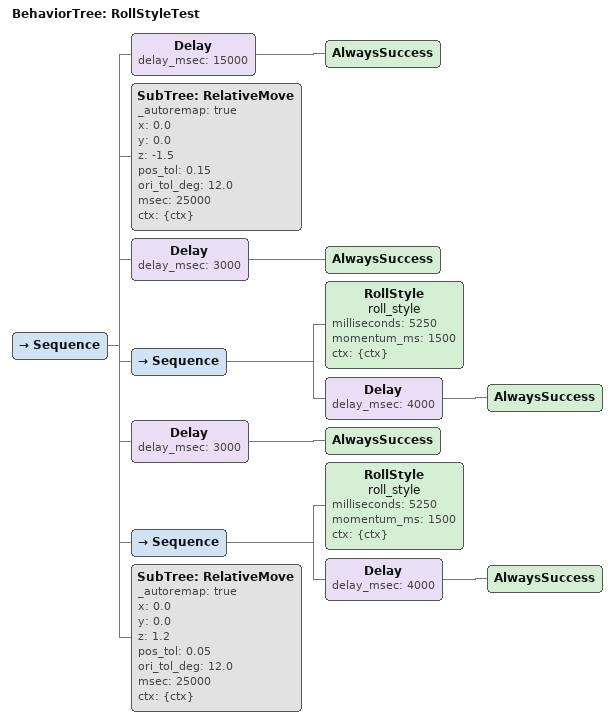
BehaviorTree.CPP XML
<root BTCPP_format="4" main_tree_to_execute="RollStyleTest">
    <BehaviorTree ID="RollStyleTest">
    <Sequence>

            <Delay delay_msec="15000"><AlwaysSuccess/></Delay>

            <!-- go down -->
            <SubTree ID="RelativeMove" _autoremap="true"
                x="0.0" y="0.0" z="-1.5"
                pos_tol="0.15" ori_tol_deg="12.0" msec="25000"
                ctx="{ctx}"/>

            <!-- wait -->
            <Delay delay_msec="3000"><AlwaysSuccess/></Delay>

            <Sequence> <!--normal battery milliseconds = 4750-->
                <RollStyle name="roll_style" milliseconds="5250" momentum_ms="1500" ctx="{ctx}" />
                <Delay delay_msec="4000"><AlwaysSuccess/></Delay>
            </Sequence>

	    <Delay delay_msec="3000"><AlwaysSuccess/></Delay>

            <Sequence>
                <RollStyle name="roll_style" milliseconds="5250" momentum_ms="1500" ctx="{ctx}" />
		<Delay delay_msec="4000"><AlwaysSuccess/></Delay>
            </Sequence>

            <!-- surface -->
            <SubTree ID="RelativeMove" _autoremap="true"
                x="0.0" y="0.0" z="1.2"
                pos_tol="0.05" ori_tol_deg="12.0" msec="25000"
                ctx="{ctx}"/>

        </Sequence>
    </BehaviorTree>
</root>
